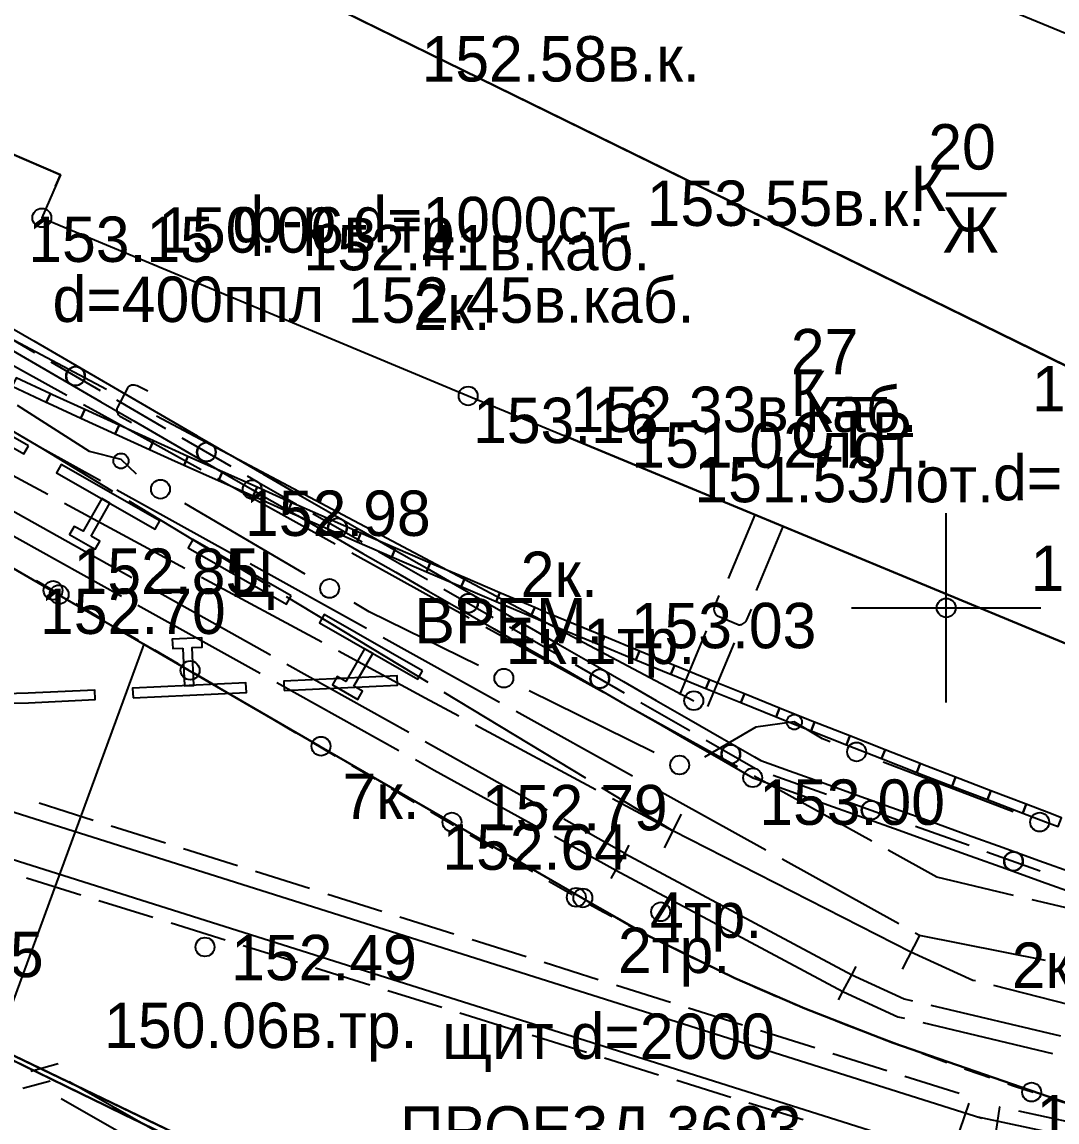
# Model space of a CAD drawing. Header units: metres. Extents: x -2743 to 126, y 13412 to 13916.
# Drawn here: x -1874.43 to -1847.07, y 13636.41 to 13665.49 of the extents above; entities that cross this region are included whole.
import ezdxf

# ---------------------------------------------------------------- set-up
doc = ezdxf.new("R2010")
doc.units = ezdxf.units.M
for name, color, linetype in [('0_геоподоснова', 7, 'Continuous'), ('link-улица Берзарина_Граница работ$0$ГП_Граница проектирования', 7, 'Continuous'), ('link-улица Берзарина_Покрытия — Новые$0$ДВ_ПП_Газон_Р', 7, 'Continuous'), ('link-улица Берзарина_Покрытия — Новые$0$ДВ_ПП_Газон_У за счет АБ_ПЧ', 7, 'Continuous'), ('link-улица Берзарина_Покрытия — Новые$0$ДВ_ПП_Тип2_Р_покрытия_ПЧ_Местные', 7, 'Continuous'), ('link_улица Берзарина_борта$0$_разметка сущ.', 7, 'Continuous'), ('link_улица Берзарина_борта$0$ДВ_ГП_П_Борт_БР100.30.15', 7, 'Continuous'), ('output[1-12]_3_ДЖКХ-24_03233kl$0$Красные линии', 7, 'Continuous'), ('output[1-12]_3_ДЖКХ-24_03233tp$0$Горизонтали', 7, 'Continuous'), ('output[1-12]_3_ДЖКХ-24_03233tp$0$Граница улицы', 7, 'Continuous'), ('output[1-12]_3_ДЖКХ-24_03233tp$0$Здания', 7, 'Continuous'), ('output[1-12]_3_ДЖКХ-24_03233tp$0$Колодцы', 7, 'Continuous'), ('output[1-12]_3_ДЖКХ-24_03233tp$0$Ограды', 7, 'Continuous'), ('output[1-12]_3_ДЖКХ-24_03233tp$0$Светофоры', 7, 'Continuous'), ('output[1-12]_3_ДЖКХ-24_03233tp$0$Фонари', 7, 'Continuous'), ('output[1-12]_3_ДЖКХ-24_03233up$0$Водопровод', 7, 'Continuous'), ('output[1-12]_3_ДЖКХ-24_03233up$0$Водосток', 7, 'Continuous'), ('output[1-12]_3_ДЖКХ-24_03233up$0$Кабели', 7, 'Continuous'), ('output[1-12]_3_ДЖКХ-24_03233up$0$Кабель связи', 7, 'Continuous'), ('output[1-12]_3_ДЖКХ-24_03233up$0$Кабель электрический', 7, 'Continuous'), ('output[1-12]_3_ДЖКХ-24_03233up$0$Канализация самотёчная', 7, 'Continuous'), ('output[1-12]_brd$0$Граница заказа', 7, 'Continuous'), ('output[1-12]_brd$0$Координатные кресты', 7, 'Continuous'), ('output[19-22]_3_ДЖКХ-25_01840tp$0$Здания', 7, 'Continuous'), ('output[19-22]_3_ДЖКХ-25_01840up$0$Кабели', 7, 'Continuous'), ('output[19-22]_3_ДЖКХ-25_01840up$0$Кабель электрический', 7, 'Continuous'), ('output[19-22]_brd$0$Граница заказа', 7, 'Continuous'), ('output[23]_brd$0$Координатные кресты', 7, 'Continuous')]:
    doc.layers.add(name, color=color, linetype=linetype)

msp = doc.modelspace()

# ---------------------------------------------------------------- linework, layer by layer
at = {"layer": '0_геоподоснова'}
for points in [[(-1850, 13647.5), (-1850, 13652.5)], [(-1852.5, 13650), (-1847.5, 13650)]]:
    msp.add_lwpolyline(points, dxfattribs=at)
at = {"layer": 'link-улица Берзарина_Граница работ$0$ГП_Граница проектирования'}
msp.add_lwpolyline([(-1881.058, 13654.762), (-1868.528, 13647.482), (-1857.984, 13641.389), (-1855.589, 13640.217), (-1853.736, 13639.409), (-1851.411, 13638.505), (-1846.077, 13636.663)], dxfattribs=at)
at = {"layer": 'link-улица Берзарина_Покрытия — Новые$0$ДВ_ПП_Газон_Р'}
msp.add_lwpolyline([(-1879.353, 13640.318), (-1894.466, 13647.696), (-1906.359, 13656.037), (-1914.678, 13661.817), (-1914.794, 13661.651), (-1914.3, 13655.07), (-1912.025, 13652.95), (-1911.621, 13652.574), (-1901.274, 13646.798), (-1890.376, 13640.83), (-1879.589, 13635.615), (-1870.241, 13631.304), (-1862.925, 13628.448), (-1862.923, 13628.456), (-1862.795, 13629.211), (-1862.693, 13630.127), (-1862.787, 13630.75), (-1863.064, 13631.638), (-1863.395, 13632.302), (-1863.885, 13632.989), (-1864.326, 13633.201), (-1869.304, 13635.43), (-1872.548, 13637.008), (-1879.353, 13640.318)], close=True, dxfattribs=at)
at = {"layer": 'link-улица Берзарина_Покрытия — Новые$0$ДВ_ПП_Газон_У за счет АБ_ПЧ'}
msp.add_lwpolyline([(-1875.119, 13638.392), (-1875.161, 13638.279), (-1872.548, 13637.008), (-1869.304, 13635.43), (-1864.326, 13633.201), (-1875.119, 13638.392)], close=True, dxfattribs=at)
at = {"layer": 'link-улица Берзарина_Покрытия — Новые$0$ДВ_ПП_Тип2_Р_покрытия_ПЧ_Местные'}
msp.add_lwpolyline([(-1876.907, 13652.351), (-1873.464, 13650.35), (-1873.444, 13650.339), (-1871.207, 13649.039), (-1875.119, 13638.392), (-1884.496, 13642.901), (-1894.466, 13647.696), (-1898.258, 13650.365), (-1893.592, 13662.076), (-1892.541, 13661.442), (-1889.015, 13659.391), (-1887.293, 13658.374), (-1883.832, 13656.369), (-1880.372, 13654.364), (-1880.37, 13654.363), (-1879.747, 13654.001), (-1876.918, 13652.357), (-1876.907, 13652.351)], close=True, dxfattribs=at)
msp.add_lwpolyline([(-1846.077, 13636.663), (-1851.411, 13638.505), (-1853.736, 13639.409), (-1855.589, 13640.217), (-1857.872, 13641.334), (-1859.601, 13642.323), (-1859.601, 13642.323), (-1859.615, 13642.331), (-1863.06, 13644.322), (-1863.082, 13644.335), (-1866.52, 13646.322), (-1866.548, 13646.338), (-1869.981, 13648.327), (-1870.009, 13648.343), (-1871.207, 13649.039), (-1875.119, 13638.392), (-1864.326, 13633.201)], dxfattribs=at)
at = {"layer": 'link_улица Берзарина_борта$0$_разметка сущ.'}
for centre in [(-1873.448, 13650.354), (-1869.987, 13648.349), (-1866.526, 13646.344), (-1863.065, 13644.339), (-1859.604, 13642.334), (-1859.604, 13642.334)]:
    msp.add_circle(centre, 0.25, dxfattribs=at)
at = {"layer": 'link_улица Берзарина_борта$0$ДВ_ГП_П_Борт_БР100.30.15'}
msp.add_lwpolyline([(-1986.766, 13701.994), (-1985.053, 13701.781), (-1983.382, 13701.375), (-1981.769, 13700.78), (-1980.229, 13700.001), (-1926.517, 13668.839), (-1923.055, 13666.831), (-1915.507, 13662.452), (-1894.466, 13647.696), (-1863.372, 13632.742)], dxfattribs=at)
at = {"layer": 'output[1-12]_3_ДЖКХ-24_03233kl$0$Красные линии'}
for points in [[(-1873.681, 13655.661), (-1874.587, 13656.085), (-1874.693, 13655.858), (-1873.787, 13655.434), (-1873.681, 13655.661)], [(-1874.259, 13654.287), (-1876.864, 13655.776), (-1876.988, 13655.559), (-1874.383, 13654.07), (-1874.259, 13654.287)], [(-1873.624, 13655.634), (-1873.681, 13655.661), (-1873.787, 13655.434), (-1873.729, 13655.407), (-1872.877, 13655.018), (-1872.773, 13655.245), (-1873.624, 13655.634)], [(-1871.864, 13654.83), (-1872.773, 13655.245), (-1872.877, 13655.018), (-1871.967, 13654.602), (-1871.864, 13654.83)], [(-1870.954, 13654.414), (-1871.864, 13654.83), (-1871.967, 13654.602), (-1871.058, 13654.187), (-1870.954, 13654.414)], [(-1870.376, 13654.15), (-1870.954, 13654.414), (-1871.058, 13654.187), (-1870.479, 13653.922), (-1870.146, 13653.773), (-1870.044, 13654.002), (-1870.376, 13654.15)], [(-1870.786, 13652.303), (-1873.391, 13653.791), (-1873.515, 13653.574), (-1870.91, 13652.085), (-1870.786, 13652.303)], [(-1869.131, 13653.594), (-1870.044, 13654.002), (-1870.146, 13653.773), (-1869.233, 13653.366), (-1869.131, 13653.594)], [(-1868.218, 13653.187), (-1869.131, 13653.594), (-1869.233, 13653.366), (-1868.32, 13652.958), (-1868.218, 13653.187)], [(-1867.304, 13652.779), (-1868.218, 13653.187), (-1868.32, 13652.958), (-1867.406, 13652.551), (-1867.304, 13652.779)], [(-1872.6, 13651.9), (-1872.104, 13652.768), (-1872.321, 13652.892), (-1872.817, 13652.024), (-1873.047, 13652.155), (-1873.171, 13651.938), (-1872.494, 13651.551), (-1872.37, 13651.768), (-1872.6, 13651.9)], [(-1867.115, 13652.695), (-1867.304, 13652.779), (-1867.406, 13652.551), (-1867.216, 13652.466), (-1866.489, 13652.15), (-1866.389, 13652.379), (-1867.115, 13652.695)], [(-1865.473, 13651.979), (-1866.389, 13652.379), (-1866.489, 13652.15), (-1865.572, 13651.75), (-1865.473, 13651.979)], [(-1867.313, 13650.318), (-1869.918, 13651.806), (-1870.042, 13651.589), (-1867.437, 13650.101), (-1867.313, 13650.318)], [(-1864.556, 13651.58), (-1865.473, 13651.979), (-1865.572, 13651.75), (-1864.656, 13651.351), (-1864.556, 13651.58)], [(-1863.841, 13651.269), (-1864.556, 13651.58), (-1864.656, 13651.351), (-1863.94, 13651.039), (-1863.737, 13650.953), (-1863.639, 13651.183), (-1863.841, 13651.269)], [(-1862.719, 13650.792), (-1863.639, 13651.183), (-1863.737, 13650.953), (-1862.817, 13650.562), (-1862.719, 13650.792)], [(-1861.799, 13650.401), (-1862.719, 13650.792), (-1862.817, 13650.562), (-1861.896, 13650.171), (-1861.799, 13650.401)], [(-1860.878, 13650.01), (-1861.799, 13650.401), (-1861.896, 13650.171), (-1860.976, 13649.78), (-1860.878, 13650.01)], [(-1860.555, 13649.872), (-1860.878, 13650.01), (-1860.976, 13649.78), (-1860.651, 13649.642), (-1860.052, 13649.393), (-1859.957, 13649.624), (-1860.555, 13649.872)], [(-1863.841, 13648.333), (-1866.445, 13649.822), (-1866.569, 13649.604), (-1863.965, 13648.116), (-1863.841, 13648.333)], [(-1859.033, 13649.242), (-1859.957, 13649.624), (-1860.052, 13649.393), (-1859.129, 13649.011), (-1859.033, 13649.242)], [(-1870.181, 13648.939), (-1870.133, 13647.94), (-1869.884, 13647.952), (-1869.931, 13648.951), (-1869.666, 13648.964), (-1869.678, 13649.213), (-1870.457, 13649.177), (-1870.445, 13648.927), (-1870.181, 13648.939)], [(-1858.109, 13648.859), (-1859.033, 13649.242), (-1859.129, 13649.011), (-1858.205, 13648.628), (-1858.109, 13648.859)], [(-1865.655, 13647.93), (-1865.158, 13648.798), (-1865.375, 13648.922), (-1865.872, 13648.054), (-1866.102, 13648.185), (-1866.226, 13647.968), (-1865.549, 13647.581), (-1865.425, 13647.798), (-1865.655, 13647.93)], [(-1857.256, 13648.505), (-1858.109, 13648.859), (-1858.205, 13648.628), (-1857.351, 13648.274), (-1857.28, 13648.245), (-1857.186, 13648.477), (-1857.256, 13648.505)], [(-1856.259, 13648.102), (-1857.186, 13648.477), (-1857.28, 13648.245), (-1856.353, 13647.87), (-1856.259, 13648.102)], [(-1871.495, 13647.626), (-1868.498, 13647.768), (-1868.51, 13648.017), (-1871.507, 13647.875), (-1871.495, 13647.626)], [(-1867.499, 13647.815), (-1864.503, 13647.958), (-1864.515, 13648.207), (-1867.511, 13648.065), (-1867.499, 13647.815)], [(-1855.332, 13647.728), (-1856.259, 13648.102), (-1856.353, 13647.87), (-1855.425, 13647.496), (-1855.332, 13647.728)], [(-1874.255, 13647.495), (-1872.494, 13647.578), (-1872.506, 13647.828), (-1874.265, 13647.745), (-1875.501, 13647.711), (-1875.494, 13647.461), (-1874.255, 13647.495)], [(-1854.404, 13647.353), (-1855.332, 13647.728), (-1855.425, 13647.496), (-1854.498, 13647.121), (-1854.404, 13647.353)], [(-1853.945, 13647.167), (-1854.404, 13647.353), (-1854.498, 13647.121), (-1854.038, 13646.935), (-1853.568, 13646.75), (-1853.477, 13646.983), (-1853.945, 13647.167)], [(-1852.546, 13646.617), (-1853.477, 13646.983), (-1853.568, 13646.75), (-1852.638, 13646.384), (-1852.546, 13646.617)], [(-1851.616, 13646.25), (-1852.546, 13646.617), (-1852.638, 13646.384), (-1851.707, 13646.018), (-1851.616, 13646.25)], [(-1850.685, 13645.884), (-1851.616, 13646.25), (-1851.707, 13646.018), (-1850.777, 13645.651), (-1850.685, 13645.884)], [(-1850.622, 13645.859), (-1850.685, 13645.884), (-1850.777, 13645.651), (-1850.713, 13645.626), (-1849.842, 13645.292), (-1849.753, 13645.526), (-1850.622, 13645.859)], [(-1848.819, 13645.168), (-1849.753, 13645.526), (-1849.842, 13645.292), (-1848.909, 13644.934), (-1848.819, 13645.168)], [(-1847.885, 13644.81), (-1848.819, 13645.168), (-1848.909, 13644.934), (-1847.975, 13644.576), (-1847.885, 13644.81)], [(-1847.288, 13644.581), (-1847.885, 13644.81), (-1847.975, 13644.576), (-1847.376, 13644.347), (-1847.039, 13644.221), (-1846.951, 13644.455), (-1847.288, 13644.581)]]:
    msp.add_lwpolyline(points, close=True, dxfattribs=at)
at = {"layer": 'output[1-12]_3_ДЖКХ-24_03233tp$0$Горизонтали'}
for centre in [(-1873.905, 13660.31), (-1862.637, 13655.602), (-1868.344, 13653.127), (-1873.609, 13650.463), (-1855.115, 13645.512), (-1859.778, 13642.35), (-1869.593, 13641.037), (-1847.741, 13637.202)]:
    msp.add_circle(centre, 0.25, dxfattribs=at)
at = {"layer": 'output[1-12]_3_ДЖКХ-24_03233tp$0$Граница улицы'}
for points in [[(-1873.431, 13650.358), (-1873.609, 13650.463), (-1874.043, 13650.713)], [(-1872.389, 13649.747), (-1873, 13650.106)], [(-1871.348, 13649.136), (-1871.958, 13649.494)], [(-1870.306, 13648.525), (-1870.916, 13648.883)], [(-1869.264, 13647.914), (-1869.875, 13648.272)], [(-1868.223, 13647.303), (-1868.833, 13647.661)], [(-1867.181, 13646.692), (-1867.791, 13647.05)], [(-1866.139, 13646.081), (-1866.75, 13646.439)], [(-1865.098, 13645.47), (-1865.708, 13645.828)], [(-1864.056, 13644.859), (-1864.666, 13645.217)], [(-1863.014, 13644.248), (-1863.625, 13644.606)], [(-1861.973, 13643.637), (-1862.583, 13643.995)], [(-1860.931, 13643.026), (-1861.541, 13643.384)], [(-1859.889, 13642.415), (-1860.5, 13642.773)], [(-1858.831, 13641.834), (-1859.064, 13641.959), (-1859.422, 13642.153), (-1859.453, 13642.171)], [(-1857.761, 13641.274), (-1857.984, 13641.389), (-1858.346, 13641.576), (-1858.389, 13641.599)], [(-1856.68, 13640.735), (-1856.894, 13640.84), (-1857.258, 13641.02), (-1857.315, 13641.049)], [(-1855.589, 13640.217), (-1855.792, 13640.312), (-1856.161, 13640.485), (-1856.23, 13640.518)], [(-1854.489, 13639.72), (-1854.681, 13639.805), (-1855.053, 13639.971), (-1855.135, 13640.009)], [(-1853.371, 13639.262), (-1853.444, 13639.291), (-1854.027, 13639.527)], [(-1852.247, 13638.822), (-1852.576, 13638.949), (-1852.906, 13639.079)], [(-1851.117, 13638.395), (-1851.705, 13638.615), (-1851.78, 13638.643)], [(-1849.983, 13637.979), (-1850.648, 13638.221)], [(-1874.262, 13637.841), (-1873.63, 13637.534)], [(-1848.844, 13637.578), (-1849.074, 13637.657), (-1849.512, 13637.812)], [(-1873.18, 13637.315), (-1872.548, 13637.008)], [(-1847.701, 13637.19), (-1848.191, 13637.353), (-1848.371, 13637.415)], [(-1846.553, 13636.814), (-1847.226, 13637.032)], [(-1872.099, 13636.789), (-1871.467, 13636.482)]]:
    msp.add_lwpolyline(points, dxfattribs=at)
at = {"layer": 'output[1-12]_3_ДЖКХ-24_03233tp$0$Здания'}
msp.add_lwpolyline([(-1890.233, 13677.678), (-1893.337, 13670.038), (-1879.715, 13664.16), (-1873.416, 13661.442), (-1873.905, 13660.31), (-1862.637, 13655.602), (-1844.846, 13648.235), (-1830.237, 13642.339), (-1829.719, 13643.578), (-1826.253, 13642.128), (-1814.365, 13637.154), (-1811.871, 13643.272)], dxfattribs=at)
at = {"layer": 'output[1-12]_3_ДЖКХ-24_03233tp$0$Колодцы'}
msp.add_circle((-1856.672, 13647.548), 0.25, dxfattribs=at)
at = {"layer": 'output[1-12]_3_ДЖКХ-24_03233tp$0$Ограды'}
for points in [[(-1875.395, 13657.506), (-1874.097, 13656.753)], [(-1874.986, 13657.558), (-1874.121, 13657.056)], [(-1874.121, 13657.056), (-1873.256, 13656.555)], [(-1874.938, 13656.952), (-1874.073, 13656.45)], [(-1874.073, 13656.45), (-1873.208, 13655.949)], [(-1873.665, 13656.503), (-1872.367, 13655.75)], [(-1873.256, 13656.555), (-1872.391, 13656.053)], [(-1873.208, 13655.949), (-1872.343, 13655.447)], [(-1872.391, 13656.053), (-1871.526, 13655.551)], [(-1871.526, 13655.551), (-1870.661, 13655.049)], [(-1872.343, 13655.447), (-1871.478, 13654.945)], [(-1871.935, 13655.499), (-1870.637, 13654.746)], [(-1871.478, 13654.945), (-1870.613, 13654.443)], [(-1870.661, 13655.049), (-1869.796, 13654.547)], [(-1870.613, 13654.443), (-1869.748, 13653.942)], [(-1870.205, 13654.495), (-1868.907, 13653.743)], [(-1869.796, 13654.547), (-1868.931, 13654.046)], [(-1869.748, 13653.942), (-1868.883, 13653.44)], [(-1868.931, 13654.046), (-1868.094, 13653.56), (-1868.066, 13653.544)], [(-1868.475, 13653.492), (-1868.219, 13653.343), (-1867.175, 13652.743)], [(-1868.066, 13653.544), (-1867.199, 13653.045)], [(-1868.883, 13653.44), (-1868.344, 13653.127), (-1868.018, 13652.939)], [(-1868.018, 13652.939), (-1867.151, 13652.44)], [(-1867.199, 13653.045), (-1866.333, 13652.546)], [(-1867.151, 13652.44), (-1866.284, 13651.941)], [(-1866.742, 13652.493), (-1865.442, 13651.745)], [(-1866.333, 13652.546), (-1865.466, 13652.047)], [(-1865.466, 13652.047), (-1864.599, 13651.548)], [(-1866.284, 13651.941), (-1865.418, 13651.442)], [(-1865.008, 13651.495), (-1863.708, 13650.747)], [(-1864.599, 13651.548), (-1863.733, 13651.05)], [(-1865.418, 13651.442), (-1864.551, 13650.944)], [(-1864.551, 13650.944), (-1863.684, 13650.445)], [(-1863.733, 13651.05), (-1862.866, 13650.551)], [(-1863.684, 13650.445), (-1862.817, 13649.946)], [(-1863.275, 13650.498), (-1861.975, 13649.749)], [(-1862.866, 13650.551), (-1861.999, 13650.052)], [(-1861.999, 13650.052), (-1861.133, 13649.553)], [(-1862.817, 13649.946), (-1861.951, 13649.447)], [(-1861.951, 13649.447), (-1861.084, 13648.948)], [(-1861.542, 13649.5), (-1860.242, 13648.752)], [(-1861.133, 13649.553), (-1860.266, 13649.054)], [(-1861.084, 13648.948), (-1860.217, 13648.449)], [(-1860.266, 13649.054), (-1859.399, 13648.555)], [(-1859.399, 13648.555), (-1858.533, 13648.056)], [(-1860.217, 13648.449), (-1859.351, 13647.95)], [(-1859.808, 13648.502), (-1858.508, 13647.754)], [(-1858.533, 13648.056), (-1857.666, 13647.557)], [(-1859.351, 13647.95), (-1858.484, 13647.451)], [(-1858.484, 13647.451), (-1857.617, 13646.952)], [(-1858.075, 13647.504), (-1856.775, 13646.756)], [(-1857.666, 13647.557), (-1856.799, 13647.058)], [(-1857.617, 13646.952), (-1856.751, 13646.454)], [(-1856.799, 13647.058), (-1855.933, 13646.56)], [(-1855.933, 13646.56), (-1855.066, 13646.061)], [(-1856.751, 13646.454), (-1855.884, 13645.955)], [(-1856.342, 13646.507), (-1855.042, 13645.758)], [(-1855.884, 13645.955), (-1855.115, 13645.512), (-1855.009, 13645.474)], [(-1855.066, 13646.061), (-1854.904, 13645.968), (-1854.139, 13645.693)], [(-1854.139, 13645.693), (-1853.197, 13645.355)], [(-1855.009, 13645.474), (-1854.068, 13645.136)], [(-1854.574, 13645.583), (-1853.162, 13645.077)], [(-1853.197, 13645.355), (-1852.256, 13645.017)], [(-1854.068, 13645.136), (-1853.127, 13644.798)], [(-1853.127, 13644.798), (-1852.185, 13644.461)], [(-1852.691, 13644.908), (-1851.28, 13644.401)], [(-1852.256, 13645.017), (-1851.315, 13644.679)], [(-1851.315, 13644.679), (-1850.374, 13644.342)], [(-1852.185, 13644.461), (-1851.244, 13644.123)], [(-1850.809, 13644.232), (-1849.397, 13643.726)], [(-1850.374, 13644.342), (-1849.433, 13644.004)], [(-1851.244, 13644.123), (-1850.303, 13643.785)], [(-1849.433, 13644.004), (-1848.491, 13643.666)], [(-1850.303, 13643.785), (-1849.362, 13643.447)], [(-1848.491, 13643.666), (-1847.55, 13643.328)], [(-1849.362, 13643.447), (-1848.421, 13643.109)], [(-1848.927, 13643.557), (-1847.515, 13643.05)], [(-1847.55, 13643.328), (-1846.609, 13642.99)], [(-1848.421, 13643.109), (-1847.479, 13642.772)], [(-1847.479, 13642.772), (-1846.538, 13642.434)]]:
    msp.add_lwpolyline(points, dxfattribs=at)
for points in [[(-1872.766, 13656.126), (-1872.785, 13656.224), (-1872.839, 13656.303), (-1872.919, 13656.357), (-1873.016, 13656.376), (-1873.113, 13656.357), (-1873.193, 13656.303), (-1873.246, 13656.224), (-1873.266, 13656.126), (-1873.246, 13656.029), (-1873.193, 13655.949), (-1873.113, 13655.896), (-1873.016, 13655.876), (-1872.919, 13655.896), (-1872.839, 13655.949), (-1872.785, 13656.029), (-1872.766, 13656.126)], [(-1869.306, 13654.119), (-1869.326, 13654.216), (-1869.379, 13654.296), (-1869.459, 13654.349), (-1869.556, 13654.369), (-1869.653, 13654.349), (-1869.733, 13654.296), (-1869.786, 13654.216), (-1869.806, 13654.119), (-1869.786, 13654.022), (-1869.733, 13653.942), (-1869.653, 13653.889), (-1869.556, 13653.869), (-1869.459, 13653.889), (-1869.379, 13653.942), (-1869.326, 13654.022), (-1869.306, 13654.119)], [(-1865.842, 13652.119), (-1865.861, 13652.216), (-1865.915, 13652.296), (-1865.994, 13652.349), (-1866.092, 13652.369), (-1866.189, 13652.349), (-1866.269, 13652.296), (-1866.322, 13652.216), (-1866.342, 13652.119), (-1866.322, 13652.022), (-1866.269, 13651.942), (-1866.189, 13651.889), (-1866.092, 13651.869), (-1865.994, 13651.889), (-1865.915, 13651.942), (-1865.861, 13652.022), (-1865.842, 13652.119)], [(-1862.375, 13650.123), (-1862.395, 13650.221), (-1862.448, 13650.3), (-1862.528, 13650.354), (-1862.625, 13650.373), (-1862.722, 13650.354), (-1862.802, 13650.3), (-1862.855, 13650.221), (-1862.875, 13650.123), (-1862.855, 13650.026), (-1862.802, 13649.947), (-1862.722, 13649.893), (-1862.625, 13649.873), (-1862.528, 13649.893), (-1862.448, 13649.947), (-1862.395, 13650.026), (-1862.375, 13650.123)], [(-1858.908, 13648.128), (-1858.928, 13648.225), (-1858.982, 13648.305), (-1859.061, 13648.358), (-1859.158, 13648.378), (-1859.256, 13648.358), (-1859.335, 13648.305), (-1859.389, 13648.225), (-1859.408, 13648.128), (-1859.389, 13648.031), (-1859.335, 13647.951), (-1859.256, 13647.898), (-1859.158, 13647.878), (-1859.061, 13647.898), (-1858.982, 13647.951), (-1858.928, 13648.031), (-1858.908, 13648.128)], [(-1855.442, 13646.132), (-1855.461, 13646.23), (-1855.515, 13646.309), (-1855.594, 13646.363), (-1855.692, 13646.382), (-1855.789, 13646.363), (-1855.869, 13646.309), (-1855.922, 13646.23), (-1855.942, 13646.132), (-1855.922, 13646.035), (-1855.869, 13645.956), (-1855.789, 13645.902), (-1855.692, 13645.882), (-1855.594, 13645.902), (-1855.515, 13645.956), (-1855.461, 13646.035), (-1855.442, 13646.132)], [(-1851.736, 13644.654), (-1851.755, 13644.752), (-1851.809, 13644.831), (-1851.888, 13644.885), (-1851.986, 13644.904), (-1852.083, 13644.885), (-1852.162, 13644.831), (-1852.216, 13644.752), (-1852.236, 13644.654), (-1852.216, 13644.557), (-1852.162, 13644.478), (-1852.083, 13644.424), (-1851.986, 13644.404), (-1851.888, 13644.424), (-1851.809, 13644.478), (-1851.755, 13644.557), (-1851.736, 13644.654)], [(-1847.971, 13643.303), (-1847.99, 13643.401), (-1848.044, 13643.48), (-1848.123, 13643.534), (-1848.221, 13643.553), (-1848.318, 13643.534), (-1848.397, 13643.48), (-1848.451, 13643.401), (-1848.471, 13643.303), (-1848.451, 13643.206), (-1848.397, 13643.127), (-1848.318, 13643.073), (-1848.221, 13643.053), (-1848.123, 13643.073), (-1848.044, 13643.127), (-1847.99, 13643.206), (-1847.971, 13643.303)]]:
    msp.add_lwpolyline(points, close=True, dxfattribs=at)
for centre in [(-1873.016, 13656.126), (-1873.016, 13656.126), (-1869.556, 13654.119), (-1869.556, 13654.119), (-1866.092, 13652.119), (-1866.092, 13652.119), (-1862.625, 13650.123), (-1862.625, 13650.123), (-1859.158, 13648.128), (-1859.158, 13648.128), (-1855.692, 13646.132), (-1855.692, 13646.132), (-1851.986, 13644.654), (-1851.986, 13644.654), (-1848.221, 13643.303), (-1848.221, 13643.303)]:
    msp.add_circle(centre, 0.25, dxfattribs=at)
at = {"layer": 'output[1-12]_3_ДЖКХ-24_03233tp$0$Светофоры'}
msp.add_circle((-1857.547, 13641.969), 0.25, dxfattribs=at)
at = {"layer": 'output[1-12]_3_ДЖКХ-24_03233tp$0$Фонари'}
for centre in [(-1871.814, 13653.884), (-1854.015, 13646.985)]:
    msp.add_circle(centre, 0.2, dxfattribs=at)
at = {"layer": 'output[1-12]_3_ДЖКХ-24_03233up$0$Водосток'}
for points in [[(-1886.397, 13663.312), (-1872.197, 13655.781)], [(-1871.107, 13655.725), (-1871.352, 13655.855), (-1871.388, 13655.872), (-1871.417, 13655.879), (-1871.459, 13655.889), (-1871.5, 13655.89), (-1871.534, 13655.884), (-1871.57, 13655.87), (-1871.604, 13655.851), (-1871.623, 13655.83), (-1871.64, 13655.808), (-1871.914, 13655.291), (-1871.922, 13655.267), (-1871.925, 13655.245), (-1871.925, 13655.216), (-1871.919, 13655.193), (-1871.91, 13655.162), (-1871.897, 13655.132), (-1871.875, 13655.104), (-1871.842, 13655.069), (-1871.812, 13655.047), (-1871.538, 13654.902)], [(-1870.872, 13655.079), (-1856.672, 13647.548)], [(-1855.753, 13650.773), (-1855.046, 13652.461)], [(-1855.016, 13650.464), (-1854.308, 13652.151)], [(-1856.007, 13650.326), (-1856.115, 13650.07), (-1856.128, 13650.033), (-1856.133, 13650.003), (-1856.138, 13649.96), (-1856.135, 13649.92), (-1856.127, 13649.886), (-1856.109, 13649.851), (-1856.088, 13649.82), (-1856.065, 13649.803), (-1856.041, 13649.788), (-1855.502, 13649.562), (-1855.477, 13649.556), (-1855.455, 13649.555), (-1855.427, 13649.558), (-1855.403, 13649.565), (-1855.373, 13649.578), (-1855.345, 13649.593), (-1855.319, 13649.617), (-1855.287, 13649.653), (-1855.268, 13649.685), (-1855.149, 13649.971)], [(-1857.041, 13647.703), (-1856.333, 13649.39)], [(-1856.303, 13647.393), (-1855.596, 13649.081)]]:
    msp.add_lwpolyline(points, dxfattribs=at)
at = {"layer": 'output[1-12]_3_ДЖКХ-24_03233up$0$Кабели'}
for points in [[(-1871.402, 13653.537), (-1871.81, 13653.92), (-1872.65, 13654.13), (-1874.55, 13655.348)], [(-1866.946, 13650.895), (-1870.123, 13652.758)], [(-1862.366, 13648.475), (-1865.25, 13649.9), (-1865.652, 13650.136)], [(-1857.719, 13646.179), (-1861.021, 13647.811)], [(-1853.068, 13646.463), (-1853.27, 13646.54), (-1854.015, 13646.985), (-1855.03, 13646.85), (-1856.392, 13646.059)], [(-1848.229, 13644.607), (-1851.668, 13645.926)]]:
    msp.add_lwpolyline(points, dxfattribs=at)
for centre in [(-1870.77, 13653.137), (-1866.299, 13650.515), (-1861.693, 13648.143), (-1852.368, 13646.194), (-1857.046, 13645.847), (-1847.529, 13644.339)]:
    msp.add_circle(centre, 0.25, dxfattribs=at)
at = {"layer": 'output[1-12]_3_ДЖКХ-24_03233up$0$Кабель связи'}
for points in [[(-1874.196, 13637.759), (-1873.473, 13637.957)], [(-1874.405, 13637.303), (-1873.682, 13637.501)], [(-1873.183, 13637.487), (-1870.138, 13635.749)], [(-1873.392, 13637.03), (-1870.344, 13635.291)]]:
    msp.add_lwpolyline(points, dxfattribs=at)
at = {"layer": 'output[1-12]_3_ДЖКХ-24_03233up$0$Кабель электрический'}
for points in [[(-1873.244, 13655.613), (-1876.353, 13657.334)], [(-1869.698, 13653.65), (-1872.403, 13655.147), (-1872.807, 13655.371)], [(-1873.898, 13654.213), (-1875.461, 13655.128)], [(-1876.933, 13654.718), (-1873.751, 13653.004)], [(-1872.028, 13653.079), (-1873.898, 13654.213)], [(-1872.358, 13653.358), (-1873.898, 13654.213)], [(-1866.152, 13651.687), (-1869.261, 13653.408)], [(-1868.84, 13651.406), (-1871.921, 13653.116)], [(-1873.311, 13652.766), (-1870.129, 13651.051)], [(-1867.861, 13650.553), (-1871.601, 13652.82)], [(-1871.525, 13650.799), (-1874.748, 13652.603)], [(-1875.033, 13652.11), (-1871.802, 13650.313)], [(-1865.323, 13649.454), (-1868.403, 13651.164)], [(-1862.606, 13649.725), (-1865.715, 13651.445)], [(-1869.689, 13650.814), (-1866.508, 13649.099)], [(-1867.865, 13648.752), (-1871.088, 13650.555)], [(-1863.694, 13648.026), (-1867.434, 13650.294)], [(-1871.365, 13650.07), (-1868.134, 13648.273)], [(-1859.06, 13647.762), (-1862.169, 13649.482)], [(-1861.806, 13647.502), (-1864.886, 13649.212)], [(-1866.068, 13648.862), (-1863.774, 13647.626), (-1862.886, 13647.148)], [(-1864.206, 13646.705), (-1867.429, 13648.508)], [(-1867.697, 13648.03), (-1864.466, 13646.234)], [(-1859.527, 13645.5), (-1863.267, 13647.767)], [(-1855.514, 13645.799), (-1858.623, 13647.52)], [(-1858.288, 13645.55), (-1861.368, 13647.26)], [(-1862.445, 13646.911), (-1859.262, 13645.2)], [(-1860.546, 13644.658), (-1863.769, 13646.461)], [(-1864.029, 13645.991), (-1863.533, 13645.715), (-1860.791, 13644.205)], [(-1851.968, 13643.836), (-1855.077, 13645.557)], [(-1857.23, 13644.107), (-1859.1, 13645.241)], [(-1854.771, 13643.598), (-1857.851, 13645.307)], [(-1858.822, 13644.963), (-1857.23, 13644.107)], [(-1857.003, 13644.552), (-1857.457, 13643.662)], [(-1858.498, 13643.512), (-1860.11, 13644.414)], [(-1860.353, 13643.963), (-1858.734, 13643.072)], [(-1850.936, 13640.899), (-1857.23, 13644.107)], [(-1858.498, 13643.513), (-1858.38, 13643.733)], [(-1858.734, 13643.072), (-1858.498, 13643.512)], [(-1858.498, 13643.512), (-1852.496, 13640.303)], [(-1851.253, 13641.646), (-1854.333, 13643.355)], [(-1848.218, 13642.402), (-1850.244, 13642.881), (-1851.531, 13643.594)], [(-1858.852, 13642.851), (-1858.734, 13643.072)], [(-1858.734, 13643.072), (-1852.732, 13639.863)], [(-1844.273, 13641.47), (-1847.731, 13642.287)], [(-1850.709, 13641.344), (-1851.163, 13640.454)], [(-1847.375, 13640.677), (-1850.709, 13641.344), (-1850.816, 13641.403)], [(-1849.228, 13640.139), (-1849.293, 13640.155), (-1850.936, 13640.899)], [(-1852.496, 13640.304), (-1852.378, 13640.524)], [(-1852.732, 13639.863), (-1852.496, 13640.303)], [(-1852.51, 13640.31), (-1851.112, 13639.671), (-1850.894, 13639.619)], [(-1852.85, 13639.642), (-1852.732, 13639.863)], [(-1852.718, 13639.856), (-1851.276, 13639.195), (-1851.104, 13639.155)], [(-1845.117, 13639.096), (-1848.743, 13640.016)], [(-1850.408, 13639.503), (-1846.981, 13638.688)], [(-1850.618, 13639.039), (-1847.188, 13638.223)]]:
    msp.add_lwpolyline(points, dxfattribs=at)
at = {"layer": 'output[1-12]_3_ДЖКХ-24_03233up$0$Канализация самотёчная'}
for points in [[(-1885.266, 13647.962), (-1849.058, 13636.517)], [(-1885.595, 13646.807), (-1849.492, 13635.395)], [(-1873.978, 13644.845), (-1872.548, 13644.394)], [(-1872.071, 13644.243), (-1870.64, 13643.792)], [(-1870.164, 13643.642), (-1868.733, 13643.19)], [(-1868.256, 13643.04), (-1866.826, 13642.589)], [(-1872.878, 13642.409), (-1874.31, 13642.855)], [(-1870.968, 13641.815), (-1872.4, 13642.261)], [(-1866.349, 13642.438), (-1864.918, 13641.987)], [(-1869.058, 13641.221), (-1870.491, 13641.666)], [(-1864.442, 13641.837), (-1863.011, 13641.385)], [(-1867.149, 13640.626), (-1868.581, 13641.072)], [(-1862.534, 13641.235), (-1861.104, 13640.784)], [(-1865.239, 13640.032), (-1866.671, 13640.478)], [(-1860.627, 13640.633), (-1859.196, 13640.182)], [(-1863.329, 13639.438), (-1864.762, 13639.883)], [(-1858.719, 13640.031), (-1857.289, 13639.58)], [(-1861.42, 13638.843), (-1862.852, 13639.289)], [(-1856.812, 13639.43), (-1855.382, 13638.978)], [(-1859.51, 13638.249), (-1860.942, 13638.695)], [(-1854.905, 13638.828), (-1853.474, 13638.377)], [(-1857.601, 13637.654), (-1859.033, 13638.1)], [(-1852.997, 13638.226), (-1851.567, 13637.775)], [(-1855.691, 13637.06), (-1857.123, 13637.506)], [(-1851.09, 13637.625), (-1849.66, 13637.173)], [(-1853.781, 13636.466), (-1855.213, 13636.911)], [(-1849.402, 13636.912), (-1849.888, 13635.493)], [(-1848.806, 13635.334), (-1848.585, 13636.811), (-1848.579, 13636.81)], [(-1848.09, 13636.706), (-1846.623, 13636.393)], [(-1849.167, 13636.546), (-1813.403, 13628.922)]]:
    msp.add_lwpolyline(points, dxfattribs=at)
at = {"layer": 'output[1-12]_brd$0$Граница заказа'}
msp.add_lwpolyline([(-1548.477, 13587.979), (-1676.866, 13613.821), (-1826.623, 13646.49), (-1941.493, 13702.811), (-1939.549, 13742.563), (-1946.321, 13757.807), (-2014.549, 13775.285), (-2049.484, 13776.598), (-2061.844, 13786.697), (-2071.032, 13788.68), (-2071.376, 13780.544), (-2071.931, 13777.299), (-2073.348, 13774.272), (-2077.472, 13770.511), (-2078.904, 13770.009), (-2095.38, 13773.45), (-2141.494, 13783.622), (-2188.318, 13793.951), (-2191.54, 13794.789), (-2200.754, 13795.888), (-2200.859, 13795.91), (-2208.042, 13797.44), (-2324.427, 13822.225)], dxfattribs=at)
at = {"layer": 'output[1-12]_brd$0$Координатные кресты'}
msp.add_circle((-1850, 13650), 0.25, dxfattribs=at)
at = {"layer": 'output[19-22]_3_ДЖКХ-25_01840tp$0$Здания'}
for points in [[(-1874.397, 13676.546), (-1871.069, 13675.174), (-1870.904, 13675.107), (-1858.637, 13670.053), (-1852.48, 13667.516), (-1846.995, 13665.256), (-1840.809, 13662.708), (-1823.226, 13655.464), (-1828.421, 13643.035), (-1829.719, 13643.578), (-1830.237, 13642.339), (-1844.846, 13648.235), (-1860.108, 13654.555)], [(-1873.545, 13661.143), (-1873.416, 13661.442), (-1879.536, 13664.083)]]:
    msp.add_lwpolyline(points, dxfattribs=at)
at = {"layer": 'output[19-22]_brd$0$Граница заказа'}
msp.add_lwpolyline([(-1941.493, 13702.811), (-1826.623, 13646.49)], dxfattribs=at)
at = {"layer": 'output[23]_brd$0$Координатные кресты'}
msp.add_circle((-1850, 13650), 0.25, dxfattribs=at)

# ---------------------------------------------------------------- texts
at = {"layer": 'output[1-12]_3_ДЖКХ-24_03233kl$0$Красные линии'}
msp.add_text('ПРОЕЗД 3693', height=1.2, dxfattribs=at).set_placement((-1864.438, 13635.629))
at = {"layer": 'output[1-12]_3_ДЖКХ-24_03233tp$0$Горизонтали'}
for s, p in [('153.15', (-1874.265, 13659.144)), ('153.16', (-1862.507, 13654.356)), ('152.98', (-1868.535, 13651.902)), ('152.85', (-1873.067, 13650.371)), ('152.70', (-1873.954, 13649.312)), ('153.00', (-1854.94, 13644.266)), ('152.79', (-1862.271, 13644.121)), ('152.64', (-1863.319, 13643.079)), ('152.25', (-1878.767, 13640.24)), ('152.49', (-1868.9, 13640.159)), ('152.64', (-1847.611, 13635.927))]:
    msp.add_text(s, height=1.2, dxfattribs=at).set_placement(p)
at = {"layer": 'output[1-12]_3_ДЖКХ-24_03233tp$0$Граница улицы'}
msp.add_text('Ц', height=1.2, dxfattribs=at).set_placement((-1868.936, 13650.292))
at = {"layer": 'output[1-12]_3_ДЖКХ-24_03233tp$0$Здания'}
for s, p in [('27', (-1854.107, 13656.172)), ('К—', (-1854.107, 13655.072)), ('СТР', (-1854.107, 13653.972))]:
    msp.add_text(s, height=1.2, dxfattribs=at).set_placement(p)
at = {"layer": 'output[1-12]_3_ДЖКХ-24_03233tp$0$Колодцы'}
msp.add_text('153.03', height=1.2, dxfattribs=at).set_placement((-1858.34, 13648.934))
at = {"layer": 'output[1-12]_3_ДЖКХ-24_03233tp$0$Ограды'}
msp.add_text('ВРЕМ.', height=1.2, dxfattribs=at).set_placement((-1864.056, 13649.062))
at = {"layer": 'output[1-12]_3_ДЖКХ-24_03233up$0$Водопровод'}
for s, p in [('ф-р d=1000ст.', (-1868.869, 13659.664)), ('150.06в.тр.', (-1870.831, 13659.39)), ('150.06в.тр.', (-1872.258, 13638.366))]:
    msp.add_text(s, height=1.2, dxfattribs=at).set_placement(p)
at = {"layer": 'output[1-12]_3_ДЖКХ-24_03233up$0$Водосток'}
for s, p in [('d=400ппл', (-1873.623, 13657.557)), ('151.02лот.', (-1858.325, 13653.704)), ('d=200+150вчшг', (-1848.761, 13652.842)), ('151.53лот.', (-1856.658, 13652.792))]:
    msp.add_text(s, height=1.2, dxfattribs=at).set_placement(p)
at = {"layer": 'output[1-12]_3_ДЖКХ-24_03233up$0$Кабели'}
for s, p in [('152.41в.каб.', (-1866.988, 13658.923)), ('152.45в.каб.', (-1865.821, 13657.536)), ('152.33в.каб.', (-1859.926, 13654.648)), ('152.28в.каб.', (-1847.769, 13650.449)), ('1к.1тр.', (-1861.64, 13648.518))]:
    msp.add_text(s, height=1.2, dxfattribs=at).set_placement(p)
at = {"layer": 'output[1-12]_3_ДЖКХ-24_03233up$0$Кабель электрический'}
for s, p in [('2к.', (-1864.086, 13657.349)), ('2к.', (-1861.248, 13650.287)), ('7к.', (-1865.959, 13644.419)), ('4тр.', (-1857.828, 13641.279)), ('2тр.', (-1858.675, 13640.35)), ('2к.', (-1848.266, 13639.956))]:
    msp.add_text(s, height=1.2, dxfattribs=at).set_placement(p)
at = {"layer": 'output[1-12]_3_ДЖКХ-24_03233up$0$Канализация самотёчная'}
msp.add_text('щит d=2000', height=1.2, dxfattribs=at).set_placement((-1863.327, 13638.079))
at = {"layer": 'output[19-22]_3_ДЖКХ-25_01840tp$0$Здания'}
for s, p in [('20', (-1850.474, 13661.586)), ('К—', (-1850.941, 13660.486)), ('Ж', (-1850.092, 13659.386))]:
    msp.add_text(s, height=1.2, dxfattribs=at).set_placement(p)
at = {"layer": 'output[19-22]_3_ДЖКХ-25_01840up$0$Кабели'}
for s, p in [('153.55в.к.', (-1857.917, 13660.096)), ('154.13в.к.', (-1847.732, 13655.193))]:
    msp.add_text(s, height=1.2, dxfattribs=at).set_placement(p)
at = {"layer": 'output[19-22]_3_ДЖКХ-25_01840up$0$Кабель электрический'}
msp.add_text('152.58в.к.', height=1.2, dxfattribs=at).set_placement((-1863.868, 13663.913))

doc.saveas('drawing.dxf')
